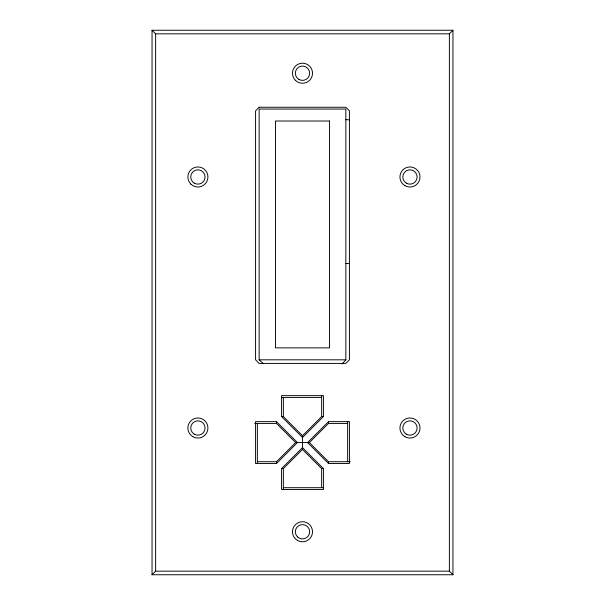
<?xml version="1.0" encoding="UTF-8"?>
<svg xmlns="http://www.w3.org/2000/svg" width="605" height="605" viewBox="0 0 605 605"><rect width="100%" height="100%" fill="white"/><g stroke="black" fill="none" stroke-linecap="round" stroke-linejoin="round"><path stroke-width="0.91" d="M342.12 363.976L345.848 359.816L345.848 109.059L259.152 109.059L259.152 359.816L263.341 363.605M452.956 574.75L449.371 571.165L449.371 33.835L452.956 30.25L152.044 30.25L152.044 574.75L452.956 574.75L452.956 30.25M152.044 574.75L155.629 571.165L155.629 33.835L152.044 30.25M257.367 461.706L276.5 461.706L295.641 442.565L309.359 442.565L328.5 423.424L347.633 423.424M283.359 489.49L283.359 468.565L302.5 449.424L302.5 435.706L321.641 416.565L321.641 395.64M276.5 463.498L297.433 442.565L276.5 421.632L255.575 421.632L255.575 463.498L276.5 463.498L276.5 461.706M323.433 416.565L302.5 437.498L281.567 416.565L281.567 395.64L323.433 395.64L323.433 416.565L321.641 416.565M281.567 468.565L302.5 447.632L323.433 468.565L323.433 489.49L281.567 489.49L281.567 468.565L283.359 468.565M328.5 421.632L307.567 442.565L328.5 463.498L349.425 463.498L349.425 421.632L328.5 421.632L328.5 423.424M155.629 33.835L449.371 33.835M345.848 119.737L349.584 119.737M345.848 263.523L349.584 263.523M259.152 359.816L345.848 359.816M281.567 397.432L321.641 397.432M281.567 416.565L283.359 416.565L302.5 435.706M254.675 423.424L276.5 423.424L295.641 442.565M309.359 442.565L328.5 461.706L350.325 461.706M302.5 449.424L321.641 468.565L323.433 468.565M283.359 487.698L323.433 487.698M155.629 571.165L449.371 571.165M347.633 421.632L347.633 461.706M328.5 461.706L328.5 463.498M321.641 468.565L321.641 487.698M283.359 397.432L283.359 416.565M276.5 421.632L276.5 423.424M257.367 423.424L257.367 463.498M259.152 107.266L255.575 110.851L255.575 359.816L259.152 363.401L345.848 363.401L349.425 359.816L349.425 110.851L345.848 107.266L259.152 107.266M329.528 121.015L275.472 121.015L275.472 347.86L329.528 347.86L329.528 121.015M404.949 185.674A10.028 10.028 0 0 0 419.999 176.985A10.028 10.028 0 0 0 404.949 168.296A10.028 10.028 0 0 0 404.949 185.674M190.809 184.079A10.028 10.028 0 0 0 207.591 179.579A10.028 10.028 0 0 0 195.302 167.298A10.028 10.028 0 0 0 190.809 184.079M192.882 436.704A10.028 10.028 0 0 0 207.931 428.015A10.028 10.028 0 0 0 192.882 419.325A10.028 10.028 0 0 0 192.882 436.704M404.949 436.704A10.028 10.028 0 0 0 419.999 428.015A10.028 10.028 0 0 0 404.949 419.325A10.028 10.028 0 0 0 404.949 436.704M295.406 80.329A10.028 10.028 0 0 0 312.188 75.829A10.028 10.028 0 0 0 299.906 63.548A10.028 10.028 0 0 0 295.406 80.329M297.486 540.447A10.028 10.028 0 0 0 312.528 531.765A10.028 10.028 0 0 0 297.486 523.075A10.028 10.028 0 0 0 297.486 540.447M406.386 183.194A7.162 7.162 0 0 0 417.132 176.985A7.162 7.162 0 0 0 406.386 170.784A7.162 7.162 0 0 0 406.386 183.194M194.318 183.194A7.162 7.162 0 0 0 205.065 176.985A7.162 7.162 0 0 0 194.318 170.784A7.162 7.162 0 0 0 194.318 183.194M406.386 434.216A7.162 7.162 0 0 0 417.132 428.015A7.162 7.162 0 0 0 406.386 421.806A7.162 7.162 0 0 0 406.386 434.216M194.318 434.216A7.162 7.162 0 0 0 205.065 428.015A7.162 7.162 0 0 0 194.318 421.806A7.162 7.162 0 0 0 194.318 434.216M297.433 536.832A7.162 7.162 0 0 0 309.42 533.618A7.162 7.162 0 0 0 300.647 524.845A7.162 7.162 0 0 0 297.433 536.832M298.915 79.444A7.162 7.162 0 0 0 309.662 73.235A7.162 7.162 0 0 0 298.915 67.034A7.162 7.162 0 0 0 298.915 79.444"/></g></svg>
